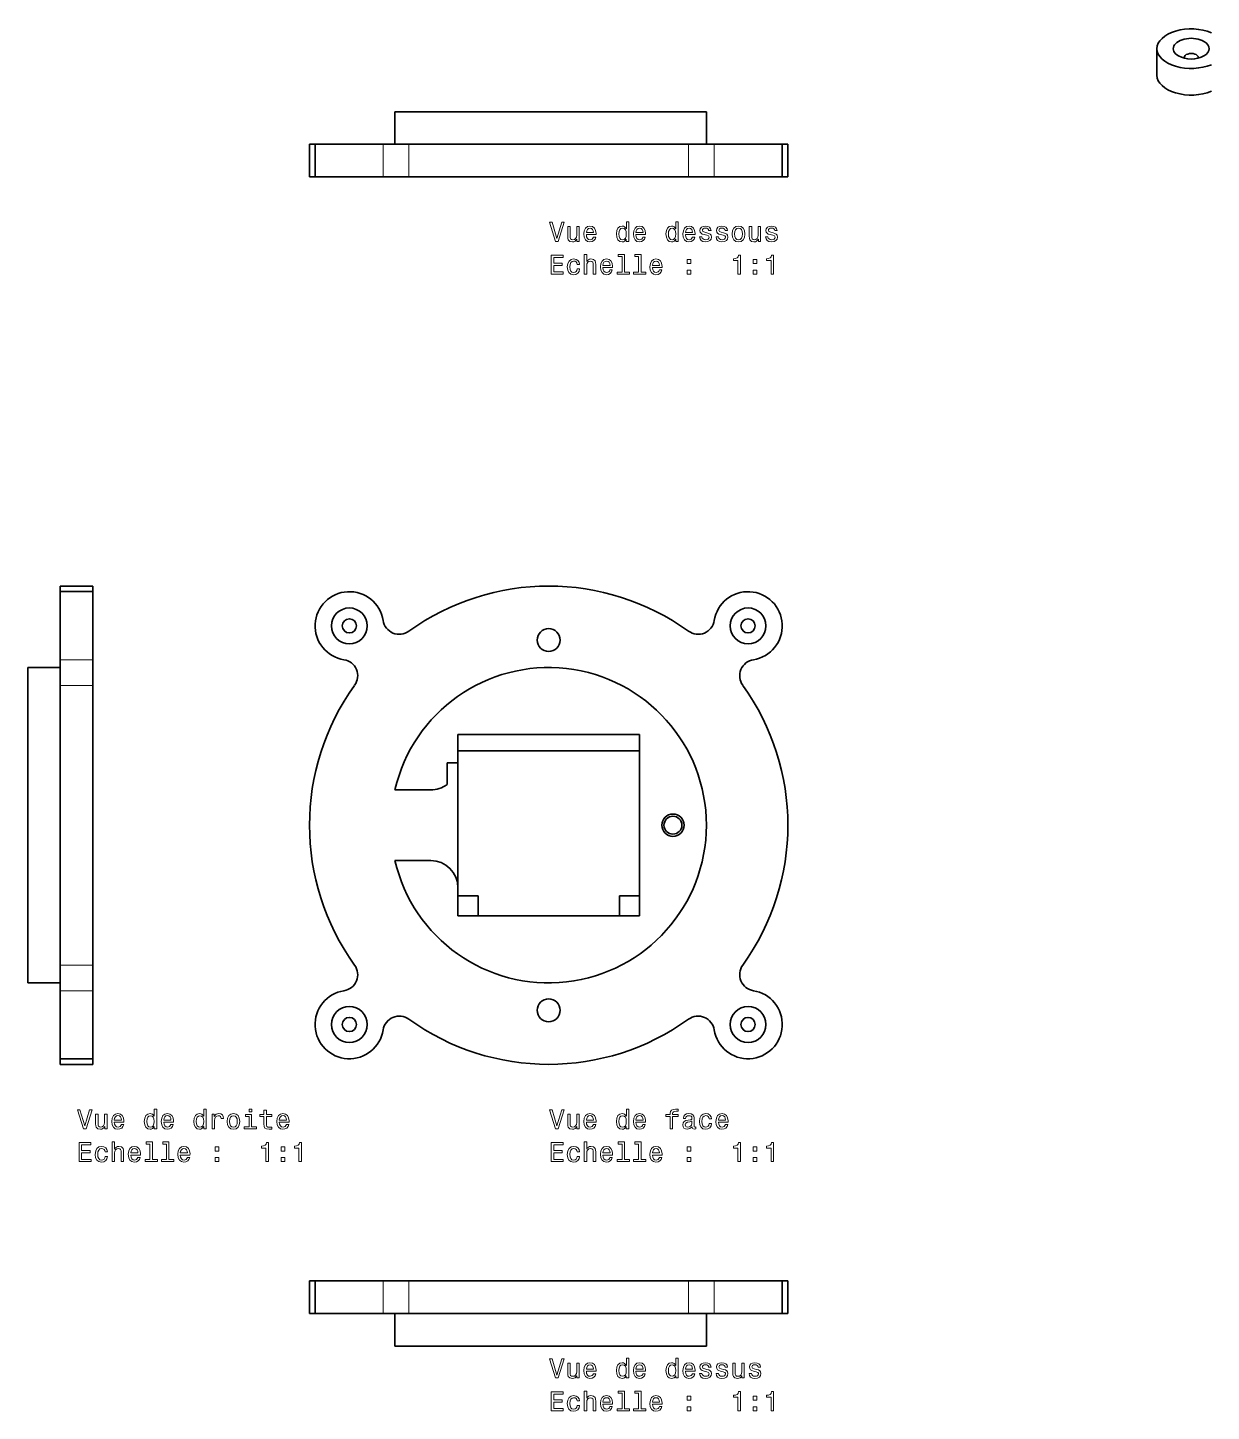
# Model space of a CAD drawing. Extents: x 499 to 928, y 313 to 597.
# Drawn here: x 498.7 to 716.4, y 312.7 to 567.2 of the extents above; entities that cross this region are included whole.
import ezdxf

# ---------------------------------------------------------------- set-up
doc = ezdxf.new("R2010")
doc.units = 0

msp = doc.modelspace()

# ---------------------------------------------------------------- linework, layer by layer
at = {"color": 7, "lineweight": 35, "ltscale": 0.122475}
msp.add_line((706.39, 563.37), (706.39, 558.47), dxfattribs=at)
at = {"color": 7, "lineweight": 35}
for p, q in [((623.51, 551.78), (566.22, 551.78)), ((620.23, 545.78), (568.77, 545.78)), ((620.23, 539.78), (568.77, 539.78)), ((498.66, 449.51), (498.66, 420.5)), ((504.66, 449.51), (504.66, 420.5)), ((504.66, 446.23), (504.66, 420.5)), ((510.66, 446.23), (510.66, 420.5)), ((577.8, 437.2), (611.2, 437.2)), ((611.2, 403.8), (611.2, 437.2)), ((577.8, 434.2), (611.2, 434.2)), ((611.2, 407.5), (611.2, 434.2)), ((577.8, 432), (577.8, 409.01)), ((498.66, 420.5), (498.66, 391.49)), ((504.66, 420.5), (504.66, 394.77)), ((504.66, 420.5), (504.66, 391.49)), ((510.66, 420.5), (510.66, 394.77)), ((611.2, 403.8), (577.8, 403.8)), ((568.77, 336.66), (620.23, 336.66)), ((566.22, 330.66), (623.51, 330.66)), ((568.77, 330.66), (620.23, 330.66)), ((566.22, 324.66), (623.51, 324.66))]:
    msp.add_line(p, q, dxfattribs=at)
at = {"color": 7, "lineweight": 35, "ltscale": 0.15}
for p, q in [((566.22, 545.78), (566.22, 551.78)), ((623.51, 545.78), (623.51, 551.78)), ((550.5, 539.78), (550.5, 545.78)), ((551.53, 545.78), (551.53, 539.78)), ((637.47, 545.78), (637.47, 539.78)), ((638.5, 539.78), (638.5, 545.78)), ((510.66, 464.5), (504.66, 464.5)), ((504.66, 463.47), (510.66, 463.47)), ((504.66, 449.51), (498.66, 449.51)), ((504.66, 391.49), (498.66, 391.49)), ((504.66, 377.53), (510.66, 377.53)), ((510.66, 376.5), (504.66, 376.5)), ((550.5, 336.66), (550.5, 330.66)), ((551.53, 330.66), (551.53, 336.66)), ((637.47, 330.66), (637.47, 336.66)), ((638.5, 336.66), (638.5, 330.66)), ((566.22, 330.66), (566.22, 324.66)), ((566.22, 330.66), (566.22, 324.66)), ((623.51, 330.66), (623.51, 324.66))]:
    msp.add_line(p, q, dxfattribs=at)
at = {"color": 7, "lineweight": 35, "ltscale": 0.025726}
for p, q in [((551.53, 545.78), (550.5, 545.78)), ((510.66, 377.53), (510.66, 376.5)), ((637.47, 336.66), (638.5, 336.66))]:
    msp.add_line(p, q, dxfattribs=at)
at = {"color": 7, "lineweight": 35, "ltscale": 0.313062}
for p, q in [((564.05, 545.78), (551.53, 545.78)), ((637.47, 545.78), (624.95, 545.78)), ((551.53, 539.78), (564.05, 539.78)), ((624.95, 539.78), (637.47, 539.78)), ((504.66, 463.47), (504.66, 450.95)), ((510.66, 450.95), (510.66, 463.47)), ((504.66, 390.05), (504.66, 377.53)), ((510.66, 377.53), (510.66, 390.05)), ((564.05, 336.66), (551.53, 336.66)), ((637.47, 336.66), (624.95, 336.66)), ((551.53, 330.66), (564.05, 330.66)), ((624.95, 330.66), (637.47, 330.66))]:
    msp.add_line(p, q, dxfattribs=at)
at = {"color": 7, "lineweight": 13, "ltscale": 0.15}
for p, q in [((564.05, 539.78), (564.05, 545.78)), ((568.77, 539.78), (568.77, 545.78)), ((620.23, 545.78), (620.23, 539.78)), ((624.95, 545.78), (624.95, 539.78)), ((510.66, 450.95), (504.66, 450.95)), ((510.66, 446.23), (504.66, 446.23)), ((510.66, 394.77), (504.66, 394.77)), ((510.66, 390.05), (504.66, 390.05)), ((564.05, 330.66), (564.05, 336.66)), ((568.77, 330.66), (568.77, 336.66)), ((620.23, 336.66), (620.23, 330.66)), ((624.95, 336.66), (624.95, 330.66))]:
    msp.add_line(p, q, dxfattribs=at)
at = {"color": 7, "lineweight": 35, "ltscale": 0.117937}
for p, q in [((568.77, 545.78), (564.05, 545.78)), ((624.95, 545.78), (620.23, 545.78)), ((568.77, 539.78), (564.05, 539.78)), ((624.95, 539.78), (620.23, 539.78)), ((504.66, 450.95), (504.66, 446.23)), ((510.66, 450.95), (510.66, 446.23)), ((504.66, 394.77), (504.66, 390.05)), ((510.66, 394.77), (510.66, 390.05)), ((564.05, 336.66), (568.77, 336.66)), ((620.23, 336.66), (624.95, 336.66)), ((564.05, 330.66), (568.77, 330.66)), ((620.23, 330.66), (624.95, 330.66))]:
    msp.add_line(p, q, dxfattribs=at)
at = {"color": 7, "lineweight": 35, "ltscale": 0.025702}
for p, q in [((638.5, 545.78), (637.47, 545.78)), ((638.5, 539.78), (637.47, 539.78)), ((504.66, 464.5), (504.66, 463.47)), ((510.66, 464.5), (510.66, 463.47)), ((550.5, 336.66), (551.53, 336.66)), ((550.5, 330.66), (551.53, 330.66))]:
    msp.add_line(p, q, dxfattribs=at)
at = {"color": 7, "lineweight": 35, "ltscale": 0.030038}
for p, q in [((551.7, 539.78), (550.5, 539.78)), ((504.66, 377.7), (504.66, 376.5)), ((637.3, 330.66), (638.5, 330.66))]:
    msp.add_line(p, q, dxfattribs=at)
at = {"color": 7, "lineweight": 35, "ltscale": 0.13}
for p, q in [((577.8, 437.2), (577.8, 432)), ((577.8, 409), (577.8, 403.8))]:
    msp.add_line(p, q, dxfattribs=at)
at = {"color": 7, "lineweight": 35, "ltscale": 0.05}
msp.add_line((575.8, 432), (577.8, 432), dxfattribs=at)
at = {"color": 7, "lineweight": 35, "ltscale": 0.1}
msp.add_line((575.8, 432), (575.8, 428), dxfattribs=at)
at = {"color": 7, "lineweight": 35, "ltscale": 0.164384}
for p, q in [((572.8, 427), (566.22, 427)), ((572.8, 414), (566.22, 414))]:
    msp.add_line(p, q, dxfattribs=at)
at = {"color": 7, "lineweight": 35, "ltscale": 0.0925}
for p, q in [((581.5, 407.5), (577.8, 407.5)), ((581.5, 407.5), (581.5, 403.8)), ((611.2, 407.5), (607.5, 407.5)), ((607.5, 407.5), (607.5, 403.8))]:
    msp.add_line(p, q, dxfattribs=at)
at = {"color": 7, "lineweight": 13}
for points in [[(596.9, 531.43), (596.02, 528.45), (595.12, 531.43), (594.64, 531.43), (595.77, 527.92), (596.27, 527.92), (597.37, 531.43)], [(600.1, 530.63), (599.65, 530.63), (599.65, 529.07), (599.6, 528.7), (599.46, 528.44), (599.23, 528.28), (598.93, 528.23), (598.7, 528.27), (598.54, 528.39), (598.46, 528.6), (598.44, 528.89), (598.44, 530.63), (597.99, 530.63), (597.99, 528.85), (598.01, 528.49), (598.11, 528.19), (598.4, 527.92), (598.87, 527.83), (599.12, 527.86), (599.34, 527.95), (599.52, 528.11), (599.67, 528.34), (599.67, 527.92), (600.1, 527.92)], [(601.43, 529.15), (603.21, 529.15), (603.21, 529.35), (603.13, 529.93), (602.91, 530.37), (602.56, 530.63), (602.09, 530.73), (601.63, 530.63), (601.28, 530.34), (601.05, 529.88), (600.97, 529.28), (601.05, 528.66), (601.27, 528.2), (601.62, 527.92), (602.07, 527.83), (602.47, 527.89), (602.79, 528.06), (603.03, 528.34), (603.16, 528.7), (602.73, 528.7), (602.63, 528.5), (602.5, 528.35), (602.13, 528.22), (601.84, 528.28), (601.63, 528.46), (601.48, 528.74), (601.43, 529.13)], [(601.43, 529.52), (601.49, 529.87), (601.63, 530.13), (601.83, 530.28), (602.11, 530.34), (602.37, 530.28), (602.58, 530.13), (602.71, 529.87), (602.75, 529.52)], [(608.78, 528.34), (608.78, 527.92), (609.23, 527.92), (609.23, 531.54), (608.79, 531.54), (608.79, 530.22), (608.45, 530.6), (608.24, 530.69), (608.01, 530.73), (607.58, 530.63), (607.24, 530.34), (607.03, 529.89), (606.95, 529.28), (607.03, 528.67), (607.24, 528.21), (607.58, 527.92), (608.01, 527.83), (608.24, 527.86), (608.45, 527.95)], [(608.08, 530.33), (608.37, 530.26), (608.6, 530.06), (608.73, 529.73), (608.78, 529.28), (608.73, 528.82), (608.6, 528.49), (608.37, 528.29), (608.08, 528.22), (607.8, 528.29), (607.59, 528.49), (607.45, 528.82), (607.41, 529.28), (607.45, 529.73), (607.59, 530.06), (607.8, 530.26)], [(610.54, 529.15), (612.32, 529.15), (612.32, 529.35), (612.24, 529.93), (612.02, 530.37), (611.67, 530.63), (611.2, 530.73), (610.74, 530.63), (610.39, 530.34), (610.16, 529.88), (610.08, 529.28), (610.15, 528.66), (610.38, 528.2), (610.73, 527.92), (611.18, 527.83), (611.58, 527.89), (611.9, 528.06), (612.14, 528.34), (612.27, 528.7), (611.83, 528.7), (611.74, 528.5), (611.61, 528.35), (611.24, 528.22), (610.95, 528.28), (610.73, 528.46), (610.59, 528.74), (610.54, 529.13)], [(610.54, 529.52), (610.6, 529.87), (610.73, 530.13), (610.94, 530.28), (611.21, 530.34), (611.48, 530.28), (611.69, 530.13), (611.81, 529.87), (611.86, 529.52)], [(617.89, 528.34), (617.89, 527.92), (618.33, 527.92), (618.33, 531.54), (617.9, 531.54), (617.9, 530.22), (617.56, 530.6), (617.35, 530.69), (617.11, 530.73), (616.69, 530.63), (616.35, 530.34), (616.14, 529.89), (616.06, 529.28), (616.14, 528.67), (616.35, 528.21), (616.69, 527.92), (617.11, 527.83), (617.35, 527.86), (617.56, 527.95)], [(617.19, 530.33), (617.48, 530.26), (617.7, 530.06), (617.84, 529.73), (617.89, 529.28), (617.84, 528.82), (617.7, 528.49), (617.48, 528.29), (617.19, 528.22), (616.91, 528.29), (616.7, 528.49), (616.56, 528.82), (616.51, 529.28), (616.56, 529.73), (616.7, 530.06), (616.91, 530.26)], [(619.65, 529.15), (621.43, 529.15), (621.43, 529.35), (621.35, 529.93), (621.13, 530.37), (620.78, 530.63), (620.31, 530.73), (619.85, 530.63), (619.49, 530.34), (619.27, 529.88), (619.19, 529.28), (619.26, 528.66), (619.49, 528.2), (619.84, 527.92), (620.29, 527.83), (620.68, 527.89), (621.01, 528.06), (621.24, 528.34), (621.38, 528.7), (620.94, 528.7), (620.85, 528.5), (620.72, 528.35), (620.35, 528.22), (620.06, 528.28), (619.84, 528.46), (619.7, 528.74), (619.65, 529.13)], [(619.65, 529.52), (619.71, 529.87), (619.84, 530.13), (620.05, 530.28), (620.32, 530.34), (620.59, 530.28), (620.8, 530.13), (620.92, 529.87), (620.97, 529.52)], [(623.62, 529.5), (623.2, 529.6), (622.88, 529.72), (622.77, 529.95), (622.8, 530.12), (622.91, 530.24), (623.08, 530.32), (623.33, 530.35), (623.56, 530.32), (623.75, 530.23), (623.87, 530.09), (623.92, 529.91), (624.36, 529.91), (624.36, 529.92), (624.28, 530.25), (624.07, 530.5), (623.75, 530.67), (623.33, 530.73), (622.9, 530.67), (622.59, 530.5), (622.39, 530.25), (622.33, 529.94), (622.37, 529.64), (622.52, 529.42), (622.75, 529.27), (623.09, 529.17), (623.58, 529.05), (623.88, 528.92), (623.96, 528.82), (623.99, 528.67), (623.95, 528.48), (623.83, 528.34), (623.63, 528.25), (623.37, 528.22), (623.09, 528.25), (622.89, 528.36), (622.75, 528.53), (622.7, 528.76), (622.27, 528.76), (622.34, 528.36), (622.55, 528.07), (622.87, 527.89), (623.33, 527.83), (623.8, 527.89), (624.15, 528.07), (624.36, 528.35), (624.44, 528.72), (624.38, 529.04), (624.22, 529.25), (623.97, 529.39)], [(626.66, 529.5), (626.23, 529.6), (625.91, 529.72), (625.81, 529.95), (625.84, 530.12), (625.94, 530.24), (626.12, 530.32), (626.36, 530.35), (626.6, 530.32), (626.79, 530.23), (626.91, 530.09), (626.96, 529.91), (627.39, 529.91), (627.39, 529.92), (627.32, 530.25), (627.11, 530.5), (626.79, 530.67), (626.36, 530.73), (625.93, 530.67), (625.62, 530.5), (625.43, 530.25), (625.36, 529.94), (625.41, 529.64), (625.55, 529.42), (625.78, 529.27), (626.12, 529.17), (626.62, 529.05), (626.92, 528.92), (627, 528.82), (627.03, 528.67), (626.98, 528.48), (626.86, 528.34), (626.67, 528.25), (626.4, 528.22), (626.13, 528.25), (625.92, 528.36), (625.79, 528.53), (625.73, 528.76), (625.3, 528.76), (625.37, 528.36), (625.58, 528.07), (625.91, 527.89), (626.36, 527.83), (626.84, 527.89), (627.19, 528.07), (627.4, 528.35), (627.47, 528.72), (627.42, 529.04), (627.26, 529.25), (627, 529.39)], [(628.24, 529.27), (628.32, 528.66), (628.55, 528.2), (628.92, 527.92), (629.41, 527.83), (629.9, 527.92), (630.27, 528.2), (630.5, 528.65), (630.59, 529.27), (630.5, 529.89), (630.27, 530.35), (629.9, 530.63), (629.41, 530.73), (628.92, 530.63), (628.55, 530.34), (628.32, 529.89)], [(628.69, 529.28), (628.74, 529.73), (628.88, 530.06), (629.11, 530.26), (629.41, 530.33), (629.72, 530.26), (629.94, 530.07), (630.09, 529.73), (630.14, 529.28), (630.09, 528.82), (629.94, 528.49), (629.72, 528.29), (629.41, 528.22), (629.11, 528.29), (628.88, 528.49), (628.74, 528.82)], [(633.49, 530.63), (633.05, 530.63), (633.05, 529.07), (633, 528.7), (632.85, 528.44), (632.63, 528.28), (632.33, 528.23), (632.09, 528.27), (631.94, 528.39), (631.86, 528.6), (631.84, 528.89), (631.84, 530.63), (631.39, 530.63), (631.39, 528.85), (631.41, 528.49), (631.5, 528.19), (631.79, 527.92), (632.26, 527.83), (632.52, 527.86), (632.73, 527.95), (632.92, 528.11), (633.07, 528.34), (633.07, 527.92), (633.49, 527.92)], [(635.77, 529.5), (635.34, 529.6), (635.02, 529.72), (634.92, 529.95), (634.95, 530.12), (635.05, 530.24), (635.22, 530.32), (635.47, 530.35), (635.71, 530.32), (635.89, 530.23), (636.02, 530.09), (636.07, 529.91), (636.5, 529.91), (636.5, 529.92), (636.42, 530.25), (636.22, 530.5), (635.89, 530.67), (635.47, 530.73), (635.04, 530.67), (634.73, 530.5), (634.53, 530.25), (634.47, 529.94), (634.52, 529.64), (634.66, 529.42), (634.89, 529.27), (635.23, 529.17), (635.72, 529.05), (636.03, 528.92), (636.11, 528.82), (636.14, 528.67), (636.09, 528.48), (635.97, 528.34), (635.77, 528.25), (635.51, 528.22), (635.23, 528.25), (635.03, 528.36), (634.9, 528.53), (634.84, 528.76), (634.41, 528.76), (634.48, 528.36), (634.69, 528.07), (635.02, 527.89), (635.47, 527.83), (635.95, 527.89), (636.29, 528.07), (636.51, 528.35), (636.58, 528.72), (636.53, 529.04), (636.37, 529.25), (636.11, 529.39)], [(594.96, 521.88), (597.18, 521.88), (597.18, 522.3), (595.42, 522.3), (595.42, 523.48), (596.99, 523.48), (596.99, 523.9), (595.42, 523.9), (595.42, 524.95), (597.14, 524.95), (597.14, 525.38), (594.96, 525.38)], [(599.73, 523.69), (600.17, 523.69), (600.08, 524.09), (599.87, 524.41), (599.53, 524.6), (599.09, 524.68), (598.61, 524.58), (598.24, 524.3), (598.01, 523.84), (597.92, 523.22), (598, 522.61), (598.23, 522.16), (598.59, 521.88), (599.07, 521.78), (599.51, 521.85), (599.85, 522.07), (600.08, 522.4), (600.18, 522.84), (599.76, 522.84), (599.68, 522.56), (599.54, 522.35), (599.34, 522.22), (599.09, 522.18), (598.78, 522.24), (598.56, 522.45), (598.42, 522.77), (598.38, 523.24), (598.42, 523.69), (598.56, 524.02), (598.79, 524.22), (599.09, 524.29), (599.35, 524.25), (599.55, 524.13), (599.68, 523.94)], [(601.05, 521.88), (601.49, 521.88), (601.49, 523.44), (601.54, 523.8), (601.68, 524.06), (601.91, 524.22), (602.21, 524.28), (602.45, 524.23), (602.6, 524.09), (602.68, 523.87), (602.71, 523.56), (602.71, 521.88), (603.15, 521.88), (603.15, 523.66), (603.13, 524.01), (603.04, 524.31), (602.74, 524.58), (602.28, 524.68), (602.02, 524.64), (601.81, 524.55), (601.63, 524.4), (601.49, 524.19), (601.49, 525.5), (601.05, 525.5)], [(604.47, 523.1), (606.25, 523.1), (606.25, 523.31), (606.17, 523.89), (605.95, 524.32), (605.6, 524.58), (605.13, 524.68), (604.67, 524.58), (604.31, 524.3), (604.09, 523.84), (604.01, 523.23), (604.08, 522.61), (604.31, 522.16), (604.66, 521.88), (605.11, 521.78), (605.5, 521.84), (605.83, 522.02), (606.06, 522.29), (606.2, 522.65), (605.76, 522.65), (605.67, 522.45), (605.54, 522.3), (605.17, 522.18), (604.88, 522.23), (604.66, 522.41), (604.52, 522.7), (604.47, 523.09)], [(608, 525.12), (608, 522.25), (607.09, 522.25), (607.09, 521.88), (609.35, 521.88), (609.35, 522.25), (608.44, 522.25), (608.44, 525.5), (607.3, 525.5), (607.3, 525.12)], [(611.04, 525.12), (611.04, 522.25), (610.12, 522.25), (610.12, 521.88), (612.39, 521.88), (612.39, 522.25), (611.48, 522.25), (611.48, 525.5), (610.34, 525.5), (610.34, 525.12)], [(613.58, 523.1), (615.35, 523.1), (615.36, 523.31), (615.28, 523.89), (615.06, 524.32), (614.7, 524.58), (614.23, 524.68), (613.78, 524.58), (613.42, 524.3), (613.2, 523.84), (613.11, 523.23), (613.19, 522.61), (613.42, 522.16), (613.77, 521.88), (614.22, 521.78), (614.61, 521.84), (614.94, 522.02), (615.17, 522.29), (615.31, 522.65), (614.87, 522.65), (614.78, 522.45), (614.65, 522.3), (614.27, 522.18), (613.99, 522.23), (613.77, 522.41), (613.63, 522.7), (613.58, 523.09)], [(619.96, 523.83), (620.65, 523.83), (620.65, 524.58), (619.96, 524.58)], [(629.32, 521.88), (629.78, 521.88), (629.78, 525.4), (629.44, 525.4), (629.35, 525.09), (629.17, 524.89), (628.89, 524.76), (628.51, 524.72), (628.51, 524.37), (629.32, 524.37)], [(632.1, 523.83), (632.8, 523.83), (632.8, 524.58), (632.1, 524.58)], [(635.4, 521.88), (635.85, 521.88), (635.85, 525.4), (635.51, 525.4), (635.42, 525.09), (635.24, 524.89), (634.96, 524.76), (634.58, 524.72), (634.58, 524.37), (635.4, 524.37)], [(604.47, 523.47), (604.53, 523.82), (604.66, 524.08), (604.87, 524.24), (605.14, 524.29), (605.41, 524.24), (605.62, 524.08), (605.74, 523.82), (605.79, 523.47)], [(613.58, 523.47), (613.63, 523.82), (613.77, 524.08), (613.98, 524.24), (614.25, 524.29), (614.52, 524.24), (614.72, 524.08), (614.85, 523.82), (614.89, 523.47)], [(619.96, 521.88), (620.65, 521.88), (620.65, 522.63), (619.96, 522.63)], [(632.1, 521.88), (632.8, 521.88), (632.8, 522.63), (632.1, 522.63)], [(510.06, 368.15), (509.18, 365.17), (508.28, 368.15), (507.8, 368.15), (508.93, 364.64), (509.43, 364.64), (510.53, 368.15)], [(513.26, 367.35), (512.81, 367.35), (512.81, 365.79), (512.76, 365.43), (512.62, 365.16), (512.39, 365), (512.09, 364.95), (511.86, 364.99), (511.7, 365.11), (511.62, 365.32), (511.6, 365.61), (511.6, 367.35), (511.15, 367.35), (511.15, 365.57), (511.17, 365.21), (511.27, 364.92), (511.56, 364.64), (512.03, 364.55), (512.28, 364.58), (512.5, 364.67), (512.68, 364.83), (512.83, 365.06), (512.83, 364.64), (513.26, 364.64)], [(514.59, 365.87), (516.37, 365.87), (516.37, 366.08), (516.29, 366.66), (516.07, 367.09), (515.72, 367.35), (515.25, 367.45), (514.79, 367.35), (514.44, 367.06), (514.21, 366.61), (514.13, 366), (514.21, 365.38), (514.43, 364.93), (514.78, 364.64), (515.23, 364.55), (515.63, 364.61), (515.95, 364.78), (516.19, 365.06), (516.32, 365.42), (515.89, 365.42), (515.79, 365.22), (515.66, 365.07), (515.29, 364.95), (515, 365), (514.79, 365.18), (514.64, 365.47), (514.59, 365.85)], [(514.59, 366.24), (514.65, 366.59), (514.79, 366.85), (514.99, 367), (515.27, 367.06), (515.53, 367), (515.74, 366.85), (515.87, 366.59), (515.91, 366.24)], [(521.94, 365.06), (521.94, 364.64), (522.39, 364.64), (522.39, 368.26), (521.95, 368.26), (521.95, 366.94), (521.61, 367.32), (521.4, 367.41), (521.17, 367.45), (520.74, 367.35), (520.4, 367.06), (520.19, 366.61), (520.11, 366), (520.19, 365.39), (520.4, 364.93), (520.74, 364.64), (521.17, 364.55), (521.4, 364.58), (521.61, 364.67)], [(521.24, 367.05), (521.53, 366.98), (521.76, 366.78), (521.89, 366.45), (521.94, 366), (521.89, 365.54), (521.76, 365.21), (521.53, 365.01), (521.24, 364.95), (520.96, 365.01), (520.75, 365.21), (520.61, 365.55), (520.57, 366), (520.61, 366.45), (520.75, 366.78), (520.96, 366.98)], [(523.7, 365.87), (525.48, 365.87), (525.48, 366.08), (525.4, 366.66), (525.18, 367.09), (524.83, 367.35), (524.36, 367.45), (523.9, 367.35), (523.55, 367.06), (523.32, 366.61), (523.24, 366), (523.31, 365.38), (523.54, 364.93), (523.89, 364.64), (524.34, 364.55), (524.74, 364.61), (525.06, 364.78), (525.3, 365.06), (525.43, 365.42), (524.99, 365.42), (524.9, 365.22), (524.77, 365.07), (524.4, 364.95), (524.11, 365), (523.89, 365.18), (523.75, 365.47), (523.7, 365.85)], [(523.7, 366.24), (523.76, 366.59), (523.89, 366.85), (524.1, 367), (524.37, 367.06), (524.64, 367), (524.85, 366.85), (524.97, 366.59), (525.02, 366.24)], [(531.05, 365.06), (531.05, 364.64), (531.49, 364.64), (531.49, 368.26), (531.06, 368.26), (531.06, 366.94), (530.72, 367.32), (530.51, 367.41), (530.27, 367.45), (529.85, 367.35), (529.51, 367.06), (529.3, 366.61), (529.22, 366), (529.3, 365.39), (529.51, 364.93), (529.85, 364.64), (530.27, 364.55), (530.51, 364.58), (530.72, 364.67)], [(530.35, 367.05), (530.64, 366.98), (530.86, 366.78), (530.99, 366.45), (531.05, 366), (530.99, 365.54), (530.86, 365.21), (530.64, 365.01), (530.35, 364.95), (530.07, 365.01), (529.86, 365.21), (529.72, 365.55), (529.67, 366), (529.72, 366.45), (529.86, 366.78), (530.07, 366.98)], [(532.59, 364.64), (533.03, 364.64), (533.03, 366.19), (533.08, 366.56), (533.21, 366.83), (533.44, 366.99), (533.73, 367.05), (533.96, 367.01), (534.12, 366.91), (534.22, 366.74), (534.26, 366.51), (534.71, 366.51), (534.65, 366.92), (534.48, 367.21), (534.2, 367.39), (533.82, 367.45), (533.57, 367.41), (533.35, 367.31), (533.15, 367.13), (532.99, 366.9), (532.99, 367.35), (532.59, 367.35)], [(535.33, 365.99), (535.41, 365.38), (535.64, 364.93), (536.01, 364.64), (536.5, 364.55), (536.99, 364.64), (537.36, 364.92), (537.59, 365.37), (537.68, 365.99), (537.59, 366.61), (537.36, 367.07), (536.99, 367.35), (536.5, 367.45), (536.01, 367.35), (535.64, 367.06), (535.41, 366.61)], [(535.78, 366), (535.83, 366.45), (535.97, 366.78), (536.19, 366.98), (536.5, 367.05), (536.8, 366.98), (537.03, 366.79), (537.17, 366.45), (537.22, 366), (537.17, 365.54), (537.03, 365.21), (536.8, 365.01), (536.5, 364.94), (536.19, 365.01), (535.97, 365.21), (535.83, 365.54)], [(539.85, 365.02), (539.85, 367.26), (538.71, 367.26), (538.71, 366.88), (539.41, 366.88), (539.41, 365.02), (538.5, 365.02), (538.5, 364.64), (540.77, 364.64), (540.77, 365.02)], [(539.87, 368.26), (539.4, 368.26), (539.4, 367.76), (539.87, 367.76)], [(542.13, 366.88), (542.13, 365.53), (542.16, 365.09), (542.3, 364.78), (542.58, 364.61), (543.06, 364.55), (543.58, 364.57), (543.58, 364.96), (543.2, 364.93), (542.85, 364.97), (542.67, 365.09), (542.58, 365.3), (542.57, 365.6), (542.57, 366.88), (543.58, 366.88), (543.58, 367.26), (542.57, 367.26), (542.57, 368.05), (542.13, 368.05), (542.13, 367.26), (541.36, 367.26), (541.36, 366.88)], [(544.95, 365.87), (546.73, 365.87), (546.73, 366.08), (546.65, 366.66), (546.43, 367.09), (546.08, 367.35), (545.61, 367.45), (545.15, 367.35), (544.8, 367.06), (544.57, 366.61), (544.49, 366), (544.57, 365.38), (544.79, 364.93), (545.14, 364.64), (545.6, 364.55), (545.99, 364.61), (546.31, 364.78), (546.55, 365.06), (546.68, 365.42), (546.25, 365.42), (546.15, 365.22), (546.02, 365.07), (545.65, 364.95), (545.36, 365), (545.15, 365.18), (545.01, 365.47), (544.95, 365.85)], [(544.95, 366.24), (545.01, 366.59), (545.15, 366.85), (545.35, 367), (545.63, 367.06), (545.89, 367), (546.1, 366.85), (546.23, 366.59), (546.27, 366.24)], [(596.9, 368.15), (596.02, 365.17), (595.12, 368.15), (594.64, 368.15), (595.77, 364.64), (596.27, 364.64), (597.37, 368.15)], [(600.1, 367.35), (599.65, 367.35), (599.65, 365.79), (599.6, 365.43), (599.46, 365.16), (599.23, 365), (598.93, 364.95), (598.7, 364.99), (598.54, 365.11), (598.46, 365.32), (598.44, 365.61), (598.44, 367.35), (597.99, 367.35), (597.99, 365.57), (598.01, 365.21), (598.11, 364.92), (598.4, 364.64), (598.87, 364.55), (599.12, 364.58), (599.34, 364.67), (599.52, 364.83), (599.67, 365.06), (599.67, 364.64), (600.1, 364.64)], [(601.43, 365.87), (603.21, 365.87), (603.21, 366.08), (603.13, 366.66), (602.91, 367.09), (602.56, 367.35), (602.09, 367.45), (601.63, 367.35), (601.28, 367.06), (601.05, 366.61), (600.97, 366), (601.05, 365.38), (601.27, 364.93), (601.62, 364.64), (602.07, 364.55), (602.47, 364.61), (602.79, 364.78), (603.03, 365.06), (603.16, 365.42), (602.73, 365.42), (602.63, 365.22), (602.5, 365.07), (602.13, 364.95), (601.84, 365), (601.63, 365.18), (601.48, 365.47), (601.43, 365.85)], [(601.43, 366.24), (601.49, 366.59), (601.63, 366.85), (601.83, 367), (602.11, 367.06), (602.37, 367), (602.58, 366.85), (602.71, 366.59), (602.75, 366.24)], [(608.78, 365.06), (608.78, 364.64), (609.23, 364.64), (609.23, 368.26), (608.79, 368.26), (608.79, 366.94), (608.45, 367.32), (608.24, 367.41), (608.01, 367.45), (607.58, 367.35), (607.24, 367.06), (607.03, 366.61), (606.95, 366), (607.03, 365.39), (607.24, 364.93), (607.58, 364.64), (608.01, 364.55), (608.24, 364.58), (608.45, 364.67)], [(608.08, 367.05), (608.37, 366.98), (608.6, 366.78), (608.73, 366.45), (608.78, 366), (608.73, 365.54), (608.6, 365.21), (608.37, 365.01), (608.08, 364.95), (607.8, 365.01), (607.59, 365.21), (607.45, 365.55), (607.41, 366), (607.45, 366.45), (607.59, 366.78), (607.8, 366.98)], [(610.54, 365.87), (612.32, 365.87), (612.32, 366.08), (612.24, 366.66), (612.02, 367.09), (611.67, 367.35), (611.2, 367.45), (610.74, 367.35), (610.39, 367.06), (610.16, 366.61), (610.08, 366), (610.15, 365.38), (610.38, 364.93), (610.73, 364.64), (611.18, 364.55), (611.58, 364.61), (611.9, 364.78), (612.14, 365.06), (612.27, 365.42), (611.83, 365.42), (611.74, 365.22), (611.61, 365.07), (611.24, 364.95), (610.95, 365), (610.73, 365.18), (610.59, 365.47), (610.54, 365.85)], [(610.54, 366.24), (610.6, 366.59), (610.73, 366.85), (610.94, 367), (611.21, 367.06), (611.48, 367), (611.69, 366.85), (611.81, 366.59), (611.86, 366.24)], [(616.84, 366.88), (616.84, 364.64), (617.29, 364.64), (617.29, 366.88), (618.29, 366.88), (618.29, 367.26), (617.29, 367.26), (617.29, 367.43), (617.32, 367.63), (617.44, 367.77), (617.63, 367.85), (617.92, 367.88), (618.29, 367.86), (618.29, 368.24), (617.81, 368.26), (617.38, 368.22), (617.08, 368.08), (616.9, 367.85), (616.84, 367.51), (616.84, 367.26), (616.03, 367.26), (616.03, 366.88)], [(620.87, 365), (620.87, 364.98), (620.9, 364.81), (620.97, 364.69), (621.29, 364.59), (621.54, 364.63), (621.54, 364.98), (621.43, 364.96), (621.29, 365.03), (621.26, 365.23), (621.26, 366.63), (621.2, 366.99), (621.03, 367.24), (620.72, 367.39), (620.29, 367.45), (619.86, 367.39), (619.55, 367.22), (619.35, 366.95), (619.29, 366.6), (619.29, 366.56), (619.69, 366.56), (619.72, 366.78), (619.83, 366.93), (620.01, 367.02), (620.27, 367.05), (620.52, 367.03), (620.69, 366.95), (620.8, 366.82), (620.84, 366.64), (620.82, 366.43), (620.73, 366.32), (620.53, 366.27), (620.15, 366.23), (619.72, 366.14), (619.41, 365.98), (619.23, 365.73), (619.18, 365.35), (619.23, 365.02), (619.38, 364.77), (619.64, 364.62), (619.98, 364.56), (620.45, 364.67)], [(624.02, 366.45), (624.46, 366.45), (624.37, 366.86), (624.15, 367.18), (623.82, 367.37), (623.38, 367.45), (622.89, 367.35), (622.53, 367.06), (622.29, 366.61), (622.21, 365.99), (622.29, 365.38), (622.52, 364.93), (622.87, 364.64), (623.36, 364.55), (623.8, 364.62), (624.13, 364.84), (624.37, 365.17), (624.47, 365.61), (624.04, 365.61), (623.97, 365.33), (623.83, 365.12), (623.62, 364.99), (623.38, 364.95), (623.07, 365.01), (622.85, 365.21), (622.71, 365.54), (622.67, 366.01), (622.71, 366.46), (622.85, 366.79), (623.08, 366.99), (623.38, 367.06), (623.64, 367.01), (623.84, 366.9), (623.97, 366.71)], [(625.72, 365.87), (627.5, 365.87), (627.5, 366.08), (627.42, 366.66), (627.2, 367.09), (626.85, 367.35), (626.38, 367.45), (625.92, 367.35), (625.57, 367.06), (625.34, 366.61), (625.26, 366), (625.33, 365.38), (625.56, 364.93), (625.91, 364.64), (626.36, 364.55), (626.76, 364.61), (627.08, 364.78), (627.32, 365.06), (627.45, 365.42), (627.01, 365.42), (626.92, 365.22), (626.79, 365.07), (626.42, 364.95), (626.13, 365), (625.91, 365.18), (625.77, 365.47), (625.72, 365.85)], [(625.72, 366.24), (625.78, 366.59), (625.91, 366.85), (626.12, 367), (626.39, 367.06), (626.66, 367), (626.87, 366.85), (626.99, 366.59), (627.04, 366.24)], [(620.82, 365.59), (620.76, 365.33), (620.6, 365.13), (620.36, 365), (620.06, 364.95), (619.87, 364.98), (619.73, 365.06), (619.65, 365.2), (619.62, 365.39), (619.64, 365.57), (619.72, 365.7), (620.04, 365.84), (620.45, 365.9), (620.82, 366.02)], [(508.12, 358.6), (510.34, 358.6), (510.34, 359.02), (508.58, 359.02), (508.58, 360.21), (510.15, 360.21), (510.15, 360.62), (508.58, 360.62), (508.58, 361.67), (510.3, 361.67), (510.3, 362.1), (508.12, 362.1)], [(514.21, 358.6), (514.65, 358.6), (514.65, 360.16), (514.7, 360.52), (514.84, 360.78), (515.07, 360.94), (515.37, 361), (515.61, 360.95), (515.76, 360.82), (515.84, 360.59), (515.87, 360.29), (515.87, 358.6), (516.31, 358.6), (516.31, 360.38), (516.29, 360.73), (516.2, 361.03), (515.9, 361.3), (515.44, 361.4), (515.18, 361.37), (514.97, 361.27), (514.79, 361.12), (514.65, 360.91), (514.65, 362.22), (514.21, 362.22)], [(521.16, 361.84), (521.16, 358.97), (520.25, 358.97), (520.25, 358.6), (522.51, 358.6), (522.51, 358.97), (521.6, 358.97), (521.6, 362.22), (520.46, 362.22), (520.46, 361.84)], [(524.2, 361.84), (524.2, 358.97), (523.28, 358.97), (523.28, 358.6), (525.55, 358.6), (525.55, 358.97), (524.64, 358.97), (524.64, 362.22), (523.5, 362.22), (523.5, 361.84)], [(542.48, 358.6), (542.94, 358.6), (542.94, 362.12), (542.6, 362.12), (542.51, 361.81), (542.33, 361.61), (542.05, 361.49), (541.67, 361.45), (541.67, 361.09), (542.48, 361.09)], [(548.56, 358.6), (549.01, 358.6), (549.01, 362.12), (548.67, 362.12), (548.58, 361.81), (548.4, 361.61), (548.12, 361.49), (547.74, 361.45), (547.74, 361.09), (548.56, 361.09)], [(594.96, 358.6), (597.18, 358.6), (597.18, 359.02), (595.42, 359.02), (595.42, 360.21), (596.99, 360.21), (596.99, 360.62), (595.42, 360.62), (595.42, 361.67), (597.14, 361.67), (597.14, 362.1), (594.96, 362.1)], [(601.05, 358.6), (601.49, 358.6), (601.49, 360.16), (601.54, 360.52), (601.68, 360.78), (601.91, 360.94), (602.21, 361), (602.45, 360.95), (602.6, 360.82), (602.68, 360.59), (602.71, 360.29), (602.71, 358.6), (603.15, 358.6), (603.15, 360.38), (603.13, 360.73), (603.04, 361.03), (602.74, 361.3), (602.28, 361.4), (602.02, 361.37), (601.81, 361.27), (601.63, 361.12), (601.49, 360.91), (601.49, 362.22), (601.05, 362.22)], [(608, 361.84), (608, 358.97), (607.09, 358.97), (607.09, 358.6), (609.35, 358.6), (609.35, 358.97), (608.44, 358.97), (608.44, 362.22), (607.3, 362.22), (607.3, 361.84)], [(611.04, 361.84), (611.04, 358.97), (610.12, 358.97), (610.12, 358.6), (612.39, 358.6), (612.39, 358.97), (611.48, 358.97), (611.48, 362.22), (610.34, 362.22), (610.34, 361.84)], [(629.32, 358.6), (629.78, 358.6), (629.78, 362.12), (629.44, 362.12), (629.35, 361.81), (629.17, 361.61), (628.89, 361.49), (628.51, 361.45), (628.51, 361.09), (629.32, 361.09)], [(635.4, 358.6), (635.85, 358.6), (635.85, 362.12), (635.51, 362.12), (635.42, 361.81), (635.24, 361.61), (634.96, 361.49), (634.58, 361.45), (634.58, 361.09), (635.4, 361.09)], [(512.89, 360.41), (513.33, 360.41), (513.24, 360.81), (513.03, 361.13), (512.69, 361.32), (512.25, 361.4), (511.77, 361.3), (511.4, 361.02), (511.17, 360.56), (511.08, 359.94), (511.16, 359.33), (511.39, 358.88), (511.75, 358.6), (512.23, 358.5), (512.67, 358.58), (513.01, 358.79), (513.24, 359.12), (513.34, 359.56), (512.92, 359.56), (512.84, 359.28), (512.7, 359.07), (512.5, 358.94), (512.25, 358.9), (511.94, 358.96), (511.72, 359.17), (511.58, 359.49), (511.54, 359.96), (511.58, 360.41), (511.72, 360.74), (511.95, 360.94), (512.25, 361.01), (512.51, 360.97), (512.71, 360.85), (512.84, 360.66)], [(517.63, 359.82), (519.41, 359.82), (519.41, 360.03), (519.33, 360.61), (519.11, 361.04), (518.76, 361.3), (518.29, 361.4), (517.83, 361.3), (517.47, 361.02), (517.25, 360.56), (517.17, 359.95), (517.24, 359.33), (517.47, 358.88), (517.82, 358.6), (518.27, 358.5), (518.66, 358.57), (518.99, 358.74), (519.22, 359.01), (519.36, 359.37), (518.92, 359.37), (518.83, 359.17), (518.7, 359.02), (518.33, 358.9), (518.04, 358.95), (517.82, 359.13), (517.68, 359.42), (517.63, 359.81)], [(517.63, 360.2), (517.69, 360.54), (517.82, 360.8), (518.03, 360.96), (518.3, 361.01), (518.57, 360.96), (518.78, 360.8), (518.9, 360.54), (518.95, 360.2)], [(526.74, 359.82), (528.51, 359.82), (528.52, 360.03), (528.44, 360.61), (528.22, 361.04), (527.86, 361.3), (527.39, 361.4), (526.94, 361.3), (526.58, 361.02), (526.36, 360.56), (526.27, 359.95), (526.35, 359.33), (526.58, 358.88), (526.93, 358.6), (527.38, 358.5), (527.77, 358.57), (528.1, 358.74), (528.33, 359.01), (528.47, 359.37), (528.03, 359.37), (527.94, 359.17), (527.81, 359.02), (527.43, 358.9), (527.15, 358.95), (526.93, 359.13), (526.79, 359.42), (526.74, 359.81)], [(526.74, 360.2), (526.79, 360.54), (526.93, 360.8), (527.14, 360.96), (527.41, 361.01), (527.68, 360.96), (527.88, 360.8), (528.01, 360.54), (528.05, 360.2)], [(533.12, 360.55), (533.81, 360.55), (533.81, 361.3), (533.12, 361.3)], [(533.12, 358.6), (533.81, 358.6), (533.81, 359.35), (533.12, 359.35)], [(545.26, 360.55), (545.96, 360.55), (545.96, 361.3), (545.26, 361.3)], [(545.26, 358.6), (545.96, 358.6), (545.96, 359.35), (545.26, 359.35)], [(599.73, 360.41), (600.17, 360.41), (600.08, 360.81), (599.87, 361.13), (599.53, 361.32), (599.09, 361.4), (598.61, 361.3), (598.24, 361.02), (598.01, 360.56), (597.92, 359.94), (598, 359.33), (598.23, 358.88), (598.59, 358.6), (599.07, 358.5), (599.51, 358.58), (599.85, 358.79), (600.08, 359.12), (600.18, 359.56), (599.76, 359.56), (599.68, 359.28), (599.54, 359.07), (599.34, 358.94), (599.09, 358.9), (598.78, 358.96), (598.56, 359.17), (598.42, 359.49), (598.38, 359.96), (598.42, 360.41), (598.56, 360.74), (598.79, 360.94), (599.09, 361.01), (599.35, 360.97), (599.55, 360.85), (599.68, 360.66)], [(604.47, 359.82), (606.25, 359.82), (606.25, 360.03), (606.17, 360.61), (605.95, 361.04), (605.6, 361.3), (605.13, 361.4), (604.67, 361.3), (604.31, 361.02), (604.09, 360.56), (604.01, 359.95), (604.08, 359.33), (604.31, 358.88), (604.66, 358.6), (605.11, 358.5), (605.5, 358.57), (605.83, 358.74), (606.06, 359.01), (606.2, 359.37), (605.76, 359.37), (605.67, 359.17), (605.54, 359.02), (605.17, 358.9), (604.88, 358.95), (604.66, 359.13), (604.52, 359.42), (604.47, 359.81)], [(604.47, 360.2), (604.53, 360.54), (604.66, 360.8), (604.87, 360.96), (605.14, 361.01), (605.41, 360.96), (605.62, 360.8), (605.74, 360.54), (605.79, 360.2)], [(613.58, 359.82), (615.35, 359.82), (615.36, 360.03), (615.28, 360.61), (615.06, 361.04), (614.7, 361.3), (614.23, 361.4), (613.78, 361.3), (613.42, 361.02), (613.2, 360.56), (613.11, 359.95), (613.19, 359.33), (613.42, 358.88), (613.77, 358.6), (614.22, 358.5), (614.61, 358.57), (614.94, 358.74), (615.17, 359.01), (615.31, 359.37), (614.87, 359.37), (614.78, 359.17), (614.65, 359.02), (614.27, 358.9), (613.99, 358.95), (613.77, 359.13), (613.63, 359.42), (613.58, 359.81)], [(613.58, 360.2), (613.63, 360.54), (613.77, 360.8), (613.98, 360.96), (614.25, 361.01), (614.52, 360.96), (614.72, 360.8), (614.85, 360.54), (614.89, 360.2)], [(619.96, 360.55), (620.65, 360.55), (620.65, 361.3), (619.96, 361.3)], [(619.96, 358.6), (620.65, 358.6), (620.65, 359.35), (619.96, 359.35)], [(632.1, 360.55), (632.8, 360.55), (632.8, 361.3), (632.1, 361.3)], [(632.1, 358.6), (632.8, 358.6), (632.8, 359.35), (632.1, 359.35)], [(596.9, 322.31), (596.02, 319.33), (595.12, 322.31), (594.64, 322.31), (595.77, 318.8), (596.27, 318.8), (597.37, 322.31)], [(600.1, 321.51), (599.65, 321.51), (599.65, 319.95), (599.6, 319.59), (599.46, 319.32), (599.23, 319.16), (598.93, 319.11), (598.7, 319.15), (598.54, 319.27), (598.46, 319.48), (598.44, 319.77), (598.44, 321.51), (597.99, 321.51), (597.99, 319.73), (598.01, 319.37), (598.11, 319.08), (598.4, 318.8), (598.87, 318.71), (599.12, 318.74), (599.34, 318.83), (599.52, 318.99), (599.67, 319.22), (599.67, 318.8), (600.1, 318.8)], [(601.43, 320.03), (603.21, 320.03), (603.21, 320.24), (603.13, 320.82), (602.91, 321.25), (602.56, 321.51), (602.09, 321.61), (601.63, 321.51), (601.28, 321.22), (601.05, 320.77), (600.97, 320.16), (601.05, 319.54), (601.27, 319.09), (601.62, 318.8), (602.07, 318.71), (602.47, 318.77), (602.79, 318.94), (603.03, 319.22), (603.16, 319.58), (602.73, 319.58), (602.63, 319.38), (602.5, 319.23), (602.13, 319.11), (601.84, 319.16), (601.63, 319.34), (601.48, 319.63), (601.43, 320.01)], [(601.43, 320.4), (601.49, 320.75), (601.63, 321.01), (601.83, 321.16), (602.11, 321.22), (602.37, 321.16), (602.58, 321.01), (602.71, 320.75), (602.75, 320.4)], [(608.78, 319.22), (608.78, 318.8), (609.23, 318.8), (609.23, 322.42), (608.79, 322.42), (608.79, 321.1), (608.45, 321.48), (608.24, 321.57), (608.01, 321.61), (607.58, 321.51), (607.24, 321.22), (607.03, 320.77), (606.95, 320.16), (607.03, 319.55), (607.24, 319.09), (607.58, 318.8), (608.01, 318.71), (608.24, 318.74), (608.45, 318.83)], [(608.08, 321.21), (608.37, 321.14), (608.6, 320.94), (608.73, 320.61), (608.78, 320.16), (608.73, 319.7), (608.6, 319.37), (608.37, 319.17), (608.08, 319.11), (607.8, 319.17), (607.59, 319.37), (607.45, 319.71), (607.41, 320.16), (607.45, 320.61), (607.59, 320.94), (607.8, 321.14)], [(610.54, 320.03), (612.32, 320.03), (612.32, 320.24), (612.24, 320.82), (612.02, 321.25), (611.67, 321.51), (611.2, 321.61), (610.74, 321.51), (610.39, 321.22), (610.16, 320.77), (610.08, 320.16), (610.15, 319.54), (610.38, 319.09), (610.73, 318.8), (611.18, 318.71), (611.58, 318.77), (611.9, 318.94), (612.14, 319.22), (612.27, 319.58), (611.83, 319.58), (611.74, 319.38), (611.61, 319.23), (611.24, 319.11), (610.95, 319.16), (610.73, 319.34), (610.59, 319.63), (610.54, 320.01)], [(610.54, 320.4), (610.6, 320.75), (610.73, 321.01), (610.94, 321.16), (611.21, 321.22), (611.48, 321.16), (611.69, 321.01), (611.81, 320.75), (611.86, 320.4)], [(617.89, 319.22), (617.89, 318.8), (618.33, 318.8), (618.33, 322.42), (617.9, 322.42), (617.9, 321.1), (617.56, 321.48), (617.35, 321.57), (617.11, 321.61), (616.69, 321.51), (616.35, 321.22), (616.14, 320.77), (616.06, 320.16), (616.14, 319.55), (616.35, 319.09), (616.69, 318.8), (617.11, 318.71), (617.35, 318.74), (617.56, 318.83)], [(617.19, 321.21), (617.48, 321.14), (617.7, 320.94), (617.84, 320.61), (617.89, 320.16), (617.84, 319.7), (617.7, 319.37), (617.48, 319.17), (617.19, 319.11), (616.91, 319.17), (616.7, 319.37), (616.56, 319.71), (616.51, 320.16), (616.56, 320.61), (616.7, 320.94), (616.91, 321.14)], [(619.65, 320.03), (621.43, 320.03), (621.43, 320.24), (621.35, 320.82), (621.13, 321.25), (620.78, 321.51), (620.31, 321.61), (619.85, 321.51), (619.49, 321.22), (619.27, 320.77), (619.19, 320.16), (619.26, 319.54), (619.49, 319.09), (619.84, 318.8), (620.29, 318.71), (620.68, 318.77), (621.01, 318.94), (621.24, 319.22), (621.38, 319.58), (620.94, 319.58), (620.85, 319.38), (620.72, 319.23), (620.35, 319.11), (620.06, 319.16), (619.84, 319.34), (619.7, 319.63), (619.65, 320.01)], [(619.65, 320.4), (619.71, 320.75), (619.84, 321.01), (620.05, 321.16), (620.32, 321.22), (620.59, 321.16), (620.8, 321.01), (620.92, 320.75), (620.97, 320.4)], [(623.62, 320.38), (623.2, 320.48), (622.88, 320.6), (622.77, 320.84), (622.8, 321), (622.91, 321.12), (623.08, 321.2), (623.33, 321.23), (623.56, 321.2), (623.75, 321.11), (623.87, 320.97), (623.92, 320.79), (624.36, 320.79), (624.36, 320.8), (624.28, 321.13), (624.07, 321.39), (623.75, 321.55), (623.33, 321.61), (622.9, 321.55), (622.59, 321.38), (622.39, 321.13), (622.33, 320.82), (622.37, 320.52), (622.52, 320.31), (622.75, 320.15), (623.09, 320.05), (623.58, 319.93), (623.88, 319.8), (623.96, 319.7), (623.99, 319.55), (623.95, 319.36), (623.83, 319.22), (623.63, 319.13), (623.37, 319.1), (623.09, 319.13), (622.89, 319.24), (622.75, 319.41), (622.7, 319.65), (622.27, 319.65), (622.34, 319.24), (622.55, 318.95), (622.87, 318.77), (623.33, 318.71), (623.8, 318.77), (624.15, 318.95), (624.36, 319.23), (624.44, 319.6), (624.38, 319.92), (624.22, 320.13), (623.97, 320.28)], [(626.66, 320.38), (626.23, 320.48), (625.91, 320.6), (625.81, 320.84), (625.84, 321), (625.94, 321.12), (626.12, 321.2), (626.36, 321.23), (626.6, 321.2), (626.79, 321.11), (626.91, 320.97), (626.96, 320.79), (627.39, 320.79), (627.39, 320.8), (627.32, 321.13), (627.11, 321.39), (626.79, 321.55), (626.36, 321.61), (625.93, 321.55), (625.62, 321.38), (625.43, 321.13), (625.36, 320.82), (625.41, 320.52), (625.55, 320.31), (625.78, 320.15), (626.12, 320.05), (626.62, 319.93), (626.92, 319.8), (627, 319.7), (627.03, 319.55), (626.98, 319.36), (626.86, 319.22), (626.67, 319.13), (626.4, 319.1), (626.13, 319.13), (625.92, 319.24), (625.79, 319.41), (625.73, 319.65), (625.3, 319.65), (625.37, 319.24), (625.58, 318.95), (625.91, 318.77), (626.36, 318.71), (626.84, 318.77), (627.19, 318.95), (627.4, 319.23), (627.47, 319.6), (627.42, 319.92), (627.26, 320.13), (627, 320.28)], [(630.46, 321.51), (630.01, 321.51), (630.01, 319.95), (629.96, 319.59), (629.82, 319.32), (629.59, 319.16), (629.29, 319.11), (629.06, 319.15), (628.9, 319.27), (628.82, 319.48), (628.8, 319.77), (628.8, 321.51), (628.36, 321.51), (628.36, 319.73), (628.37, 319.37), (628.47, 319.08), (628.76, 318.8), (629.23, 318.71), (629.48, 318.74), (629.7, 318.83), (629.88, 318.99), (630.03, 319.22), (630.03, 318.8), (630.46, 318.8)], [(632.73, 320.38), (632.3, 320.48), (631.99, 320.6), (631.88, 320.84), (631.91, 321), (632.02, 321.12), (632.19, 321.2), (632.44, 321.23), (632.67, 321.2), (632.86, 321.11), (632.98, 320.97), (633.03, 320.79), (633.46, 320.79), (633.46, 320.8), (633.39, 321.13), (633.18, 321.39), (632.86, 321.55), (632.44, 321.61), (632.01, 321.55), (631.69, 321.38), (631.5, 321.13), (631.44, 320.82), (631.48, 320.52), (631.62, 320.31), (631.86, 320.15), (632.19, 320.05), (632.69, 319.93), (632.99, 319.8), (633.07, 319.7), (633.1, 319.55), (633.06, 319.36), (632.93, 319.22), (632.74, 319.13), (632.48, 319.1), (632.2, 319.13), (632, 319.24), (631.86, 319.41), (631.8, 319.65), (631.38, 319.65), (631.45, 319.24), (631.65, 318.95), (631.98, 318.77), (632.44, 318.71), (632.91, 318.77), (633.26, 318.95), (633.47, 319.23), (633.54, 319.6), (633.49, 319.92), (633.33, 320.13), (633.08, 320.28)], [(594.96, 312.76), (597.18, 312.76), (597.18, 313.18), (595.42, 313.18), (595.42, 314.37), (596.99, 314.37), (596.99, 314.78), (595.42, 314.78), (595.42, 315.83), (597.14, 315.83), (597.14, 316.26), (594.96, 316.26)], [(601.05, 312.76), (601.49, 312.76), (601.49, 314.32), (601.54, 314.68), (601.68, 314.94), (601.91, 315.1), (602.21, 315.16), (602.45, 315.11), (602.6, 314.98), (602.68, 314.75), (602.71, 314.45), (602.71, 312.76), (603.15, 312.76), (603.15, 314.54), (603.13, 314.89), (603.04, 315.19), (602.74, 315.46), (602.28, 315.56), (602.02, 315.53), (601.81, 315.43), (601.63, 315.28), (601.49, 315.07), (601.49, 316.38), (601.05, 316.38)], [(608, 316), (608, 313.13), (607.09, 313.13), (607.09, 312.76), (609.35, 312.76), (609.35, 313.13), (608.44, 313.13), (608.44, 316.38), (607.3, 316.38), (607.3, 316)], [(611.04, 316), (611.04, 313.13), (610.12, 313.13), (610.12, 312.76), (612.39, 312.76), (612.39, 313.13), (611.48, 313.13), (611.48, 316.38), (610.34, 316.38), (610.34, 316)], [(629.32, 312.76), (629.78, 312.76), (629.78, 316.28), (629.44, 316.28), (629.35, 315.97), (629.17, 315.77), (628.89, 315.65), (628.51, 315.61), (628.51, 315.25), (629.32, 315.25)], [(635.4, 312.76), (635.85, 312.76), (635.85, 316.28), (635.51, 316.28), (635.42, 315.97), (635.24, 315.77), (634.96, 315.65), (634.58, 315.61), (634.58, 315.25), (635.4, 315.25)], [(599.73, 314.57), (600.17, 314.57), (600.08, 314.97), (599.87, 315.29), (599.53, 315.48), (599.09, 315.56), (598.61, 315.46), (598.24, 315.18), (598.01, 314.72), (597.92, 314.1), (598, 313.49), (598.23, 313.04), (598.59, 312.76), (599.07, 312.66), (599.51, 312.74), (599.85, 312.95), (600.08, 313.28), (600.18, 313.72), (599.76, 313.72), (599.68, 313.44), (599.54, 313.23), (599.34, 313.1), (599.09, 313.06), (598.78, 313.12), (598.56, 313.33), (598.42, 313.65), (598.38, 314.12), (598.42, 314.57), (598.56, 314.9), (598.79, 315.1), (599.09, 315.17), (599.35, 315.13), (599.55, 315.01), (599.68, 314.82)], [(604.47, 313.98), (606.25, 313.98), (606.25, 314.19), (606.17, 314.77), (605.95, 315.2), (605.6, 315.46), (605.13, 315.56), (604.67, 315.46), (604.31, 315.18), (604.09, 314.72), (604.01, 314.11), (604.08, 313.49), (604.31, 313.04), (604.66, 312.76), (605.11, 312.66), (605.5, 312.73), (605.83, 312.9), (606.06, 313.17), (606.2, 313.53), (605.76, 313.53), (605.67, 313.33), (605.54, 313.18), (605.17, 313.06), (604.88, 313.11), (604.66, 313.29), (604.52, 313.58), (604.47, 313.97)], [(604.47, 314.36), (604.53, 314.7), (604.66, 314.96), (604.87, 315.12), (605.14, 315.17), (605.41, 315.12), (605.62, 314.96), (605.74, 314.7), (605.79, 314.36)], [(613.58, 313.98), (615.35, 313.98), (615.36, 314.19), (615.28, 314.77), (615.06, 315.2), (614.7, 315.46), (614.23, 315.56), (613.78, 315.46), (613.42, 315.18), (613.2, 314.72), (613.11, 314.11), (613.19, 313.49), (613.42, 313.04), (613.77, 312.76), (614.22, 312.66), (614.61, 312.73), (614.94, 312.9), (615.17, 313.17), (615.31, 313.53), (614.87, 313.53), (614.78, 313.33), (614.65, 313.18), (614.27, 313.06), (613.99, 313.11), (613.77, 313.29), (613.63, 313.58), (613.58, 313.97)], [(613.58, 314.36), (613.63, 314.7), (613.77, 314.96), (613.98, 315.12), (614.25, 315.17), (614.52, 315.12), (614.72, 314.96), (614.85, 314.7), (614.89, 314.36)], [(619.96, 314.71), (620.65, 314.71), (620.65, 315.46), (619.96, 315.46)], [(619.96, 312.76), (620.65, 312.76), (620.65, 313.51), (619.96, 313.51)], [(632.1, 314.71), (632.8, 314.71), (632.8, 315.46), (632.1, 315.46)], [(632.1, 312.76), (632.8, 312.76), (632.8, 313.51), (632.1, 313.51)]]:
    msp.add_lwpolyline(points, close=True, dxfattribs=at)
at = {"color": 7, "lineweight": 35}
for centre, radius in [((557.83, 457.17), 3.3), ((557.83, 457.17), 1.3), ((631.17, 457.17), 3.3), ((631.17, 457.17), 1.3), ((594.5, 454.56), 2.1), ((617.36, 420.5), 2.05), ((617.36, 420.5), 1.65), ((557.83, 383.83), 3.3), ((594.5, 386.44), 2.1), ((631.17, 383.83), 3.3), ((557.83, 383.83), 1.3), ((631.17, 383.83), 1.3)]:
    msp.add_circle(centre, radius, dxfattribs=at)
for centre, radius, start, end in [((557.83, 457.17), 6.3, 8.998, 261.002), ((594.5, 420.5), 44, 54.2114, 125.7886), ((631.17, 457.17), 6.3, 278.998, 171.002), ((567.01, 458.63), 3, 188.998, 305.7886), ((621.99, 458.63), 3, 234.2114, 351.002), ((556.37, 447.99), 3, 324.2114, 81.002), ((632.63, 447.99), 3, 98.998, 215.7886), ((594.5, 420.5), 29.01, 192.9463, 167.0537), ((594.5, 420.5), 44, 144.2114, 215.7886), ((594.5, 420.5), 44, 324.2114, 35.7886), ((572.8, 432), 5, 270, 306.8699), ((572.8, 409), 5, 360, 90), ((556.37, 393.01), 3, 278.998, 35.7886), ((632.63, 393.01), 3, 144.2114, 261.002), ((557.83, 383.83), 6.3, 98.998, 351.002), ((631.17, 383.83), 6.3, 188.998, 81.002), ((567.01, 382.37), 3, 54.2114, 171.002), ((594.5, 420.5), 44, 234.2114, 305.7886), ((621.99, 382.37), 3, 8.998, 125.7886)]:
    msp.add_arc(centre, radius, start, end, dxfattribs=at)
for centre, major_axis, start_param, end_param in [((712.69, 563.37), (6.3, 0), 0.942442, 3.141593), ((712.69, 563.37), (3.3, 0), 0.785398, 3.926991), ((712.69, 563.37), (6.3, 0), 3.141593, 5.340743), ((712.69, 563.37), (3.3, 0), 5.497787, 7.068583), ((712.69, 563.37), (3.3, 0), 3.926991, 5.497787), ((712.69, 561.74), (1.3, 0), 0, 3.141593), ((712.69, 561.74), (1.3, 0), 3.141593, 3.304915), ((712.69, 561.74), (1.3, 0), 6.119864, 6.283185), ((712.69, 558.47), (-6.3, 0), 6.283185, 8.482336)]:
    msp.add_ellipse(centre, major_axis=major_axis, ratio=0.57735, start_param=start_param, end_param=end_param, dxfattribs=at)

doc.saveas('drawing.dxf')
